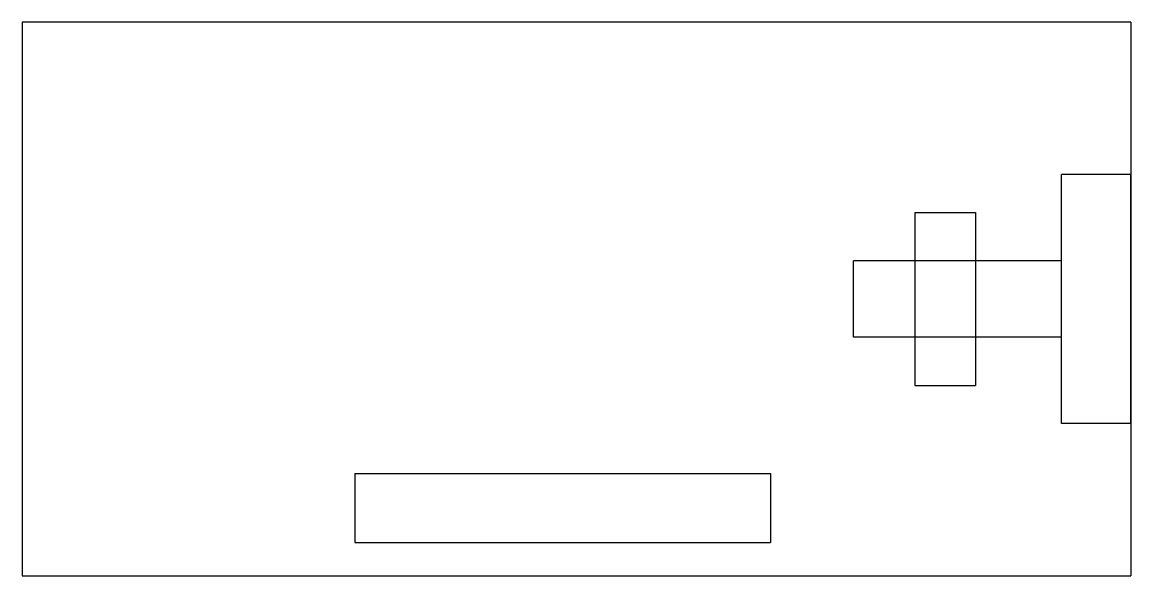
# Model space of a CAD drawing. Extents: x -1 to 1, y -0.5 to 0.5.
import ezdxf

# ---------------------------------------------------------------- set-up
doc = ezdxf.new("R2010")
doc.units = 0
doc.layers.add('VISIBLE', color=7, linetype='CONTINUOUS')

msp = doc.modelspace()

# ---------------------------------------------------------------- linework, layer by layer
at = {"layer": 'VISIBLE'}
for p, q in [((1, 0.5), (-1, 0.5)), ((1, 0.5), (1, -0.5)), ((-1, 0.5), (-1, -0.5)), ((1, 0.225), (0.875, 0.225)), ((0.875, -0.225), (0.875, 0.225)), ((1, -0.225), (1, 0.225)), ((0.610625, 0.156), (0.72, 0.156)), ((0.610625, 0.156), (0.610625, -0.1565)), ((0.72, 0.156), (0.72, -0.1565)), ((0.875, 0.069), (0.5, 0.069)), ((0.5, -0.069), (0.5, 0.069)), ((0.875, -0.069), (0.875, 0.069)), ((0.875, -0.069), (0.5, -0.069)), ((0.610625, -0.1565), (0.72, -0.1565)), ((1, -0.225), (0.875, -0.225)), ((-0.4, -0.315), (0.35, -0.315)), ((-0.4, -0.315), (-0.4, -0.44)), ((0.35, -0.315), (0.35, -0.44)), ((-0.4, -0.44), (0.35, -0.44)), ((-1, -0.5), (1, -0.5))]:
    msp.add_line(p, q, dxfattribs=at)

doc.saveas('drawing.dxf')
